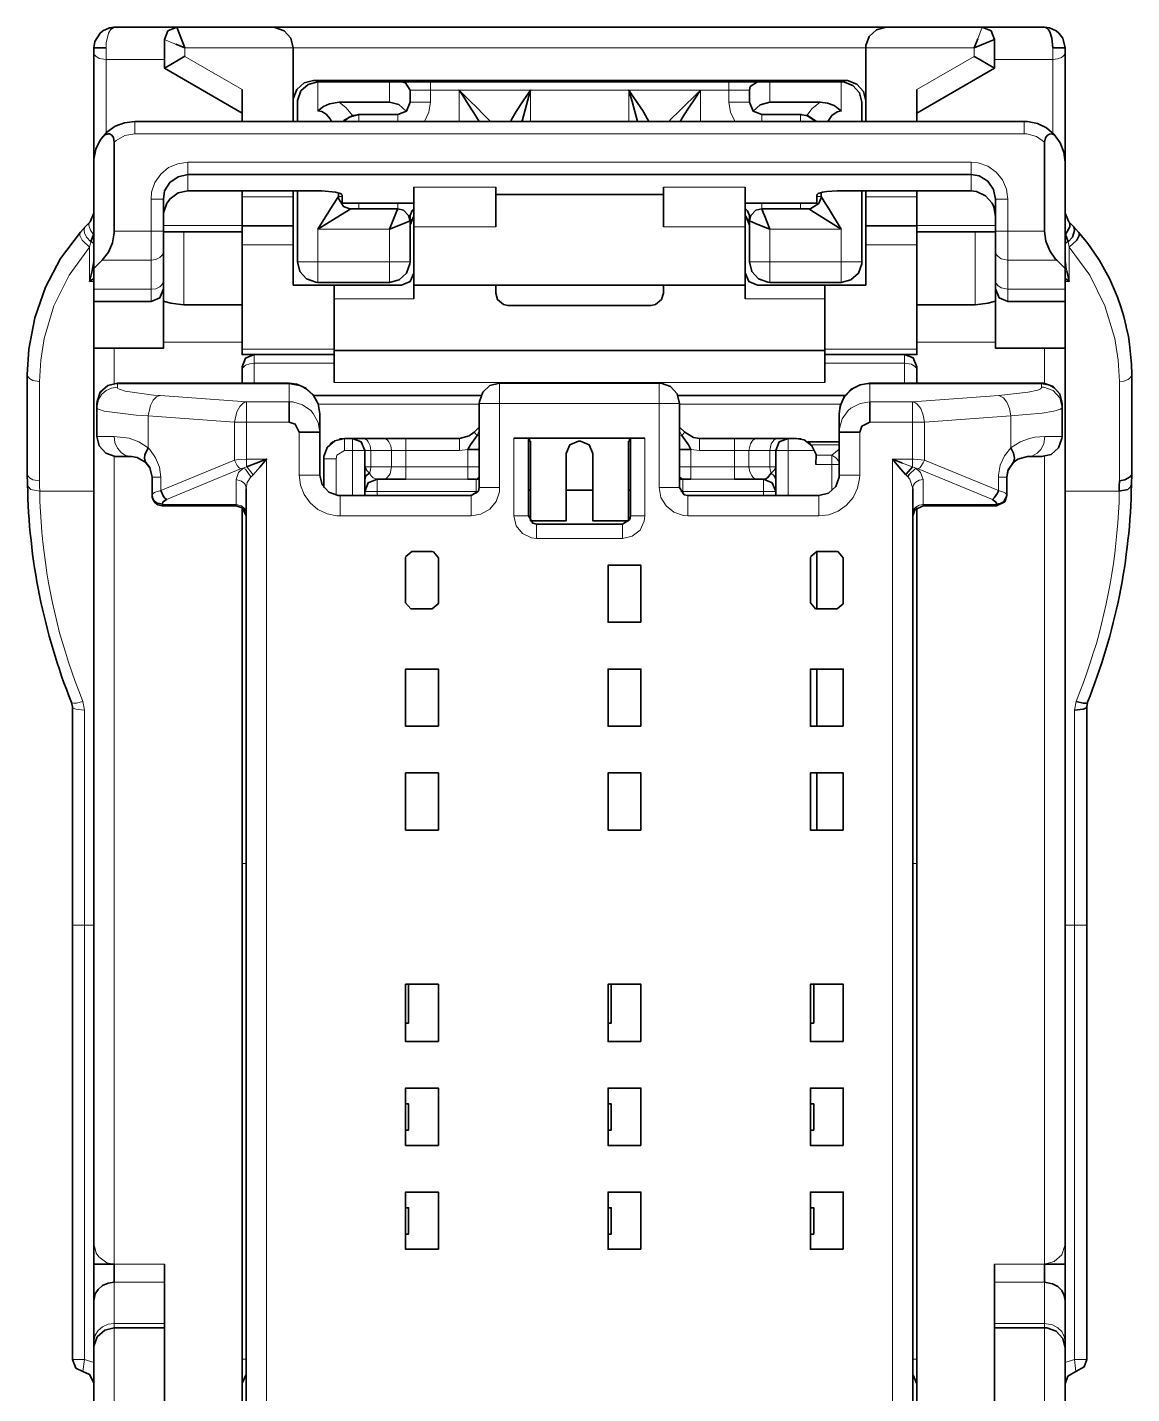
# Model space of a CAD drawing. Header units: millimetres. Extents: x 0 to 174, y 0 to 33.
# Drawn here: x 23.194 to 24.257, y 22.517 to 23.832 of the extents above; entities that cross this region are included whole.
import ezdxf

# ---------------------------------------------------------------- set-up
doc = ezdxf.new("R2010")
doc.units = ezdxf.units.MM
doc.layers.add('PDF2_형상', color=157, linetype='Continuous', true_color=0x405f80)

msp = doc.modelspace()

# ---------------------------------------------------------------- linework, layer by layer
at = {"layer": 'PDF2_형상', "color": 7, "lineweight": 35}
for points in [[(23.2776, 23.8325), (23.2731, 23.8319), (23.2668, 23.8292), (23.264, 23.8269), (23.259, 23.8189), (23.2581, 23.8128), (23.2581, 23.8104), (23.2581, 23.8083), (23.2581, 23.7028)], [(23.3456, 23.8046), (23.3407, 23.8017), (23.3322, 23.7968), (23.326, 23.7932), (23.326, 23.8207), (23.3293, 23.829), (23.3378, 23.8325), (23.2776, 23.8325), (23.2743, 23.8306)], [(23.4303, 23.8325), (23.3378, 23.8325), (23.3456, 23.8128), (23.3371, 23.8163)], [(24.1733, 23.8325), (24.1781, 23.8319), (24.1843, 23.8292), (24.1871, 23.8269), (24.1907, 23.8221), (24.1931, 23.8128), (24.1813, 23.8128), (24.1803, 23.8222), (24.1782, 23.8282), (24.1768, 23.8306), (24.1746, 23.8322), (24.1733, 23.8325), (24.1133, 23.8325), (24.0208, 23.8325), (23.4303, 23.8325), (23.4322, 23.8324), (23.4413, 23.8292), (23.4476, 23.8221), (23.45, 23.8128), (23.45, 23.7419)], [(24.0208, 23.8325), (24.0115, 23.8301), (24.0044, 23.8238), (24.0012, 23.8149), (24.0011, 23.8128), (24.0011, 23.7419)], [(24.1251, 23.8207), (24.1217, 23.829), (24.1133, 23.8325)], [(23.2581, 23.8128), (23.2699, 23.8128)], [(24.1251, 23.7932), (24.1251, 23.8207), (24.1054, 23.8128), (24.1089, 23.8213)], [(24.1931, 23.8128), (24.1931, 23.8104), (24.1931, 23.8083), (24.1931, 23.6537), (24.1965, 23.6453)], [(24.1189, 23.7968), (24.1251, 23.7932), (24.0503, 23.75)], [(24.1189, 23.7967), (24.1104, 23.8017), (24.1054, 23.8044)], [(23.326, 23.7932), (23.4007, 23.75)], [(23.4007, 23.7726), (23.4007, 23.7419)], [(24.0011, 23.7617), (23.9988, 23.7708), (23.9924, 23.7779), (23.9835, 23.7812), (23.9814, 23.7812), (23.4696, 23.7812), (23.4604, 23.779), (23.4533, 23.7726), (23.45, 23.7636), (23.45, 23.7617)], [(23.454, 23.7419), (23.454, 23.7603), (23.4542, 23.7622), (23.4574, 23.7713), (23.4644, 23.7776), (23.4737, 23.7799), (23.5426, 23.7799), (23.5544, 23.7799), (23.5821, 23.7799), (23.8694, 23.7799), (23.8969, 23.7799), (23.8899, 23.7754), (23.8892, 23.7721), (23.8892, 23.7603), (23.8926, 23.7518), (23.901, 23.7485), (23.9392, 23.7485)], [(23.5124, 23.7485), (23.5506, 23.7485), (23.5589, 23.7519), (23.5624, 23.7603), (23.5624, 23.7721), (23.5579, 23.7792), (23.5544, 23.7799)], [(23.629, 23.7419), (23.6238, 23.7503), (23.6185, 23.7585), (23.6131, 23.7668), (23.6096, 23.7721), (23.6197, 23.7621), (23.6269, 23.755), (23.6329, 23.749), (23.6399, 23.7419)], [(23.6701, 23.7419), (23.6706, 23.7436), (23.6731, 23.7531), (23.6757, 23.7626), (23.6785, 23.7721), (23.6714, 23.7617), (23.6647, 23.7515), (23.6599, 23.7431), (23.6593, 23.7419)], [(23.7814, 23.7419), (23.7789, 23.7515), (23.7763, 23.761), (23.7735, 23.7704), (23.7729, 23.7721), (23.7775, 23.7654), (23.7799, 23.7619), (23.7812, 23.76), (23.7867, 23.7517), (23.7874, 23.7504), (23.7922, 23.7419)], [(23.8117, 23.7419), (23.8142, 23.7446), (23.8208, 23.7512), (23.8278, 23.7582), (23.8349, 23.7651), (23.8419, 23.7719)], [(23.8419, 23.7721), (23.8365, 23.7637), (23.8311, 23.7556), (23.8258, 23.7472), (23.8224, 23.7419)], [(23.8969, 23.7799), (23.9088, 23.7799), (23.9776, 23.7799), (23.9797, 23.7799), (23.9886, 23.7765), (23.995, 23.7694), (23.9974, 23.7603), (23.9974, 23.7419)], [(24.0503, 23.7726), (24.0503, 23.7419)], [(23.4869, 23.7419), (23.4854, 23.7444), (23.4817, 23.7488), (23.4775, 23.7514), (23.4737, 23.7521), (23.479, 23.7562), (23.485, 23.7589), (23.4943, 23.7603), (23.5426, 23.7603), (23.5517, 23.7581), (23.5587, 23.7518)], [(23.8926, 23.7518), (23.8996, 23.7579), (23.9088, 23.7603), (23.9572, 23.7603), (23.9642, 23.7594), (23.9706, 23.7572), (23.9776, 23.7521), (23.9735, 23.7511), (23.9686, 23.7475), (23.9646, 23.7419)], [(23.5124, 23.7483), (23.5071, 23.7476), (23.4988, 23.7429), (23.4978, 23.7419)], [(23.5132, 23.7485), (23.5039, 23.7461), (23.4986, 23.7419)], [(23.9529, 23.7419), (23.945, 23.7472), (23.9383, 23.7485)], [(23.9536, 23.7419), (23.9457, 23.7472), (23.9444, 23.7476), (23.9392, 23.7483)], [(24.1931, 23.5687), (24.1379, 23.5687), (24.1296, 23.5721), (24.1261, 23.5806), (24.1261, 23.5235), (24.1931, 23.5235), (24.1931, 23.5687), (24.1931, 23.5803), (24.1931, 23.6003), (24.1931, 23.7026), (24.1918, 23.7122), (24.1883, 23.7214), (24.1826, 23.7293), (24.1751, 23.7356), (24.1664, 23.7399), (24.1568, 23.7418), (24.1537, 23.7419), (23.2974, 23.7419), (23.2876, 23.7407), (23.2786, 23.7372), (23.2707, 23.7315), (23.2643, 23.724), (23.2601, 23.7153), (23.2582, 23.7057), (23.2581, 23.7026), (23.2581, 23.6003), (23.2661, 23.6083), (23.2722, 23.6161), (23.2761, 23.625), (23.2776, 23.6347), (23.2776, 23.6363), (23.2776, 23.7218), (23.2769, 23.7263), (23.2753, 23.7286), (23.2732, 23.7299), (23.2717, 23.73), (23.2686, 23.7289), (23.2658, 23.7263)], [(24.1851, 23.7263), (24.1825, 23.7289), (24.1803, 23.7299), (24.1781, 23.7297), (24.1758, 23.7283), (24.1742, 23.7261), (24.1733, 23.7218), (24.1733, 23.6363), (24.1746, 23.6265), (24.1782, 23.6174), (24.1839, 23.6094), (24.1849, 23.6083), (24.1931, 23.6003)], [(24.1261, 23.5806), (24.1261, 23.5886), (24.1261, 23.6167), (24.1261, 23.6363), (24.1261, 23.6671), (24.1242, 23.6765), (24.1186, 23.6844), (24.1104, 23.6894), (24.1025, 23.6908), (23.3486, 23.6908), (23.3392, 23.6887), (23.3312, 23.6832), (23.3262, 23.675), (23.325, 23.6671), (23.325, 23.6363), (23.325, 23.6167), (23.325, 23.5886), (23.325, 23.5806), (23.3215, 23.5722), (23.3132, 23.5687), (23.2581, 23.5687), (23.2581, 23.5235), (23.2581, 22.7451), (23.2581, 22.7254), (23.2581, 22.6615), (23.2581, 22.6419), (23.2776, 22.6419), (23.2776, 22.6243), (23.2718, 22.6235), (23.2664, 22.6211), (23.2622, 22.6175), (23.2593, 22.6131), (23.2581, 22.6067), (23.2581, 22.6419)], [(23.5661, 23.5844), (23.5661, 23.6403), (23.5661, 23.6786)], [(23.6449, 23.6786), (23.6449, 23.6403)], [(23.8063, 23.6786), (23.8063, 23.6403)], [(23.885, 23.5844), (23.885, 23.6403), (23.885, 23.6786)], [(23.5661, 23.6632), (23.4972, 23.6632), (23.4972, 23.6706), (23.4972, 23.6708), (23.4969, 23.6712), (23.4967, 23.6717), (23.4954, 23.6725), (23.4908, 23.6739), (23.4775, 23.6751), (23.3486, 23.6751), (23.3392, 23.6732), (23.3314, 23.6675), (23.3282, 23.6632), (23.3251, 23.654), (23.325, 23.6501)], [(23.5661, 23.5957), (23.5626, 23.5879), (23.5543, 23.5844), (23.4893, 23.5844), (23.45, 23.5844), (23.45, 23.6231), (23.45, 23.6415), (23.4096, 23.6415), (23.4007, 23.6415), (23.4007, 23.6692), (23.4007, 23.6751)], [(23.45, 23.6751), (23.45, 23.6692), (23.45, 23.6415)], [(23.454, 23.6751), (23.454, 23.6067), (23.4564, 23.5974), (23.4628, 23.5903), (23.4718, 23.5871), (23.4737, 23.5869), (23.5426, 23.5869), (23.5519, 23.5893), (23.559, 23.5957), (23.5622, 23.6047), (23.5624, 23.6067), (23.5624, 23.6461), (23.5565, 23.6437), (23.5426, 23.6382), (23.549, 23.6543), (23.5506, 23.6579)], [(23.5661, 23.6576), (23.5644, 23.656), (23.5624, 23.6513), (23.5624, 23.6461), (23.561, 23.6515), (23.556, 23.6565), (23.5506, 23.6579), (23.5053, 23.6579), (23.4996, 23.6543), (23.4737, 23.6382), (23.4876, 23.6604), (23.4935, 23.6697), (23.4935, 23.6732)], [(23.4935, 23.6697), (23.4936, 23.6678), (23.4983, 23.6601), (23.5035, 23.6581), (23.5053, 23.6579)], [(23.6449, 23.6715), (23.8063, 23.6715)], [(23.9974, 23.6751), (23.9974, 23.6067), (23.9972, 23.6047), (23.994, 23.5957), (23.9869, 23.5893), (23.9776, 23.5869), (23.9088, 23.5869), (23.9068, 23.5871), (23.8978, 23.5903), (23.8914, 23.5974), (23.8892, 23.6067), (23.8892, 23.6461), (23.8892, 23.6513), (23.8872, 23.6557), (23.885, 23.6581)], [(24.1261, 23.6501), (24.1244, 23.6597), (24.1229, 23.6632), (24.1165, 23.6704), (24.1078, 23.6746), (24.1025, 23.6751), (23.9736, 23.6751), (23.9638, 23.6744), (23.9596, 23.6738), (23.9554, 23.6724), (23.9543, 23.6714), (23.9539, 23.6706), (23.9539, 23.6632), (23.885, 23.6632)], [(23.9581, 23.6697), (23.9579, 23.6678), (23.9558, 23.6628), (23.9481, 23.6581), (23.9463, 23.6579), (23.901, 23.6579), (23.8954, 23.6565), (23.8904, 23.6515), (23.8892, 23.6461), (23.8951, 23.6436), (23.9003, 23.6415), (23.9088, 23.6382), (23.9036, 23.6514), (23.9024, 23.6543), (23.901, 23.6579)], [(23.9463, 23.6579), (23.9519, 23.6543), (23.9776, 23.6382), (23.9651, 23.6583), (23.9619, 23.6633), (23.9581, 23.6697), (23.9581, 23.6733)], [(24.0503, 23.6751), (24.0503, 23.6692), (24.0503, 23.6415), (24.0503, 23.6231), (24.0503, 23.5226), (24.0503, 23.5175), (24.0415, 23.5175), (23.9618, 23.5175), (23.9618, 23.5226), (23.9618, 23.5844)], [(24.0011, 23.6751), (24.0011, 23.6692), (24.0011, 23.6415), (24.0415, 23.6415), (24.0503, 23.6415)], [(23.2578, 23.6511), (23.2581, 23.6489)], [(23.4007, 23.6415), (23.4007, 23.6231), (23.4007, 23.5226), (23.4007, 23.5175), (23.4096, 23.5175), (23.4893, 23.5175), (23.4893, 23.5226), (23.4893, 23.5844)], [(23.5661, 23.6507), (23.5624, 23.6425), (23.5624, 23.6421), (23.5639, 23.6478)], [(23.8876, 23.6478), (23.8892, 23.6421), (23.8856, 23.6506), (23.885, 23.6511)], [(23.885, 23.5963), (23.8885, 23.5879), (23.8968, 23.5844), (23.9618, 23.5844), (24.0011, 23.5844), (24.0011, 23.6231), (24.0011, 23.6415)], [(24.1931, 23.6486), (24.1933, 23.6511)], [(24.2011, 23.6406), (24.2058, 23.6354), (24.2064, 23.6346), (24.2065, 23.6322), (24.2043, 23.6275), (24.1969, 23.6208)], [(23.2581, 23.6332), (23.2578, 23.6329), (23.2551, 23.626), (23.2564, 23.6257), (23.2572, 23.6251), (23.2578, 23.6246), (23.2579, 23.6242), (23.2581, 23.6239)], [(23.4007, 23.6357), (23.3939, 23.6357), (23.3446, 23.6357), (23.325, 23.6357)], [(24.1261, 23.6357), (24.1064, 23.6357), (24.0572, 23.6357), (24.0503, 23.6357)], [(24.1931, 23.6332), (24.1933, 23.6329)], [(24.1958, 23.626), (24.1947, 23.6257), (24.1939, 23.6251), (24.1932, 23.6246), (24.1931, 23.6239)], [(24.2518, 23.5444), (24.2494, 23.554), (24.2467, 23.5635), (24.2435, 23.5728), (24.2397, 23.5818), (24.2356, 23.5908), (24.231, 23.5994), (24.2261, 23.6081), (24.2207, 23.6162), (24.215, 23.6243), (24.2089, 23.6319), (24.2058, 23.6354)], [(23.2581, 23.5906), (23.254, 23.5879), (23.2554, 23.5942), (23.2564, 23.5982), (23.2581, 23.6071)], [(23.2581, 23.6081), (23.2579, 23.6071), (23.2581, 23.6067)], [(23.2581, 23.6003), (23.2581, 23.5803), (23.2581, 23.5687)], [(24.1936, 23.6036), (24.1931, 23.6071), (24.1931, 23.6067)], [(24.1931, 23.5906), (24.1969, 23.5879), (24.1947, 23.5982)], [(23.325, 23.5806), (23.325, 23.5235), (23.2581, 23.5235)], [(23.5661, 23.571), (23.5661, 23.5844), (23.885, 23.5844), (23.885, 23.571)], [(23.8063, 23.5844), (23.8063, 23.5765), (23.8044, 23.5706), (23.7986, 23.5656), (23.7944, 23.5647), (23.6567, 23.5647), (23.6525, 23.5656), (23.6467, 23.5704), (23.6449, 23.5765), (23.6449, 23.5844)], [(23.4007, 23.5654), (23.3446, 23.5654), (23.3418, 23.5656), (23.3322, 23.5671), (23.3261, 23.5686), (23.3253, 23.5687), (23.325, 23.5687)], [(24.1261, 23.5687), (24.1257, 23.5687), (24.1243, 23.5685), (24.1189, 23.5671), (24.1064, 23.5654), (24.0503, 23.5654)], [(24.2571, 23.4026), (24.2571, 23.4982), (24.2568, 23.5081), (24.2561, 23.5178), (24.255, 23.5276), (24.2539, 23.5347), (24.2519, 23.5443), (24.2519, 23.5444)], [(23.9618, 23.5215), (23.4893, 23.5215)], [(24.1931, 23.5235), (24.1931, 22.7451), (24.1931, 22.7254), (24.1931, 22.6615), (24.1931, 22.6419), (24.1733, 22.6419), (24.1733, 22.6243), (24.181, 22.6229), (24.186, 22.6203), (24.1899, 22.6164), (24.1922, 22.6117), (24.1931, 22.6067), (24.1931, 22.6419)], [(23.4125, 23.5175), (23.4042, 23.514), (23.4007, 23.5057), (23.4007, 23.49)], [(23.4893, 23.5175), (23.4893, 23.5092), (23.4893, 23.4906)], [(23.9618, 23.5175), (23.9618, 23.5092), (23.9618, 23.4906)], [(24.0503, 23.49), (24.0503, 23.5057), (24.0468, 23.5142), (24.0385, 23.5175)], [(24.1407, 23.4276), (24.1433, 23.4225), (24.1443, 23.4178), (24.1437, 23.4147), (24.1429, 23.4136), (24.1474, 23.4168), (24.1567, 23.4192), (24.1704, 23.4192), (24.1797, 23.4214), (24.1868, 23.4278), (24.19, 23.4368), (24.1901, 23.4387), (24.1901, 23.4664), (24.1901, 23.4699), (24.1901, 23.4703), (24.1878, 23.4796), (24.1814, 23.4867), (24.1724, 23.4899), (24.1704, 23.49), (24.005, 23.49), (23.9956, 23.4883), (23.9869, 23.4837), (23.9804, 23.4767), (23.9764, 23.4678), (23.9756, 23.4604), (23.9756, 23.46), (23.9756, 23.4426), (23.9756, 23.4014), (23.9754, 23.3994), (23.9722, 23.3904), (23.9651, 23.384), (23.9558, 23.3817), (23.8299, 23.3817), (23.8264, 23.3825), (23.8219, 23.3896), (23.8219, 23.4703), (23.8197, 23.4796), (23.8133, 23.4867), (23.8043, 23.4899), (23.8024, 23.49), (23.7492, 23.49), (23.7019, 23.49), (23.6487, 23.49), (23.6394, 23.4876), (23.6324, 23.4813), (23.6292, 23.4722), (23.629, 23.4703), (23.629, 23.3896), (23.6283, 23.3861), (23.6212, 23.3817), (23.4953, 23.3817), (23.4932, 23.3818), (23.4843, 23.385), (23.4779, 23.3921), (23.4756, 23.4014), (23.4756, 23.4426), (23.4756, 23.46), (23.4756, 23.4604), (23.4739, 23.47), (23.4693, 23.4786), (23.4622, 23.4851), (23.4533, 23.489), (23.446, 23.49), (23.2807, 23.49), (23.2714, 23.4876), (23.2643, 23.4813), (23.2611, 23.4722), (23.261, 23.4703), (23.261, 23.4699), (23.261, 23.4664), (23.261, 23.4387), (23.2633, 23.4296), (23.2697, 23.4225), (23.2786, 23.4192), (23.2807, 23.4192), (23.2944, 23.4192), (23.2999, 23.4183), (23.3082, 23.4136), (23.3074, 23.4147), (23.3067, 23.4178), (23.3072, 23.4208), (23.3104, 23.4276)], [(23.4756, 23.4426), (23.4558, 23.4426), (23.4519, 23.4504), (23.446, 23.4525), (23.446, 23.4721)], [(23.4696, 23.4782), (23.6307, 23.4782)], [(23.8204, 23.4782), (23.9814, 23.4782)], [(24.005, 23.4721), (24.005, 23.4525), (23.9972, 23.4485), (23.9953, 23.4426), (23.9756, 23.4426)], [(23.629, 23.4476), (23.624, 23.4426), (23.6193, 23.4392), (23.6101, 23.4368), (23.5585, 23.4368), (23.5362, 23.4368), (23.5163, 23.4368), (23.5071, 23.4368)], [(23.9264, 23.4368), (23.9171, 23.4368), (23.8971, 23.4368), (23.8749, 23.4368), (23.841, 23.4368), (23.8353, 23.4376), (23.8271, 23.4426), (23.8219, 23.4476)], [(23.4794, 23.3896), (23.4794, 23.4171), (23.4796, 23.4192), (23.4828, 23.4281), (23.4899, 23.4344), (23.4992, 23.4368), (23.4944, 23.4363)], [(23.4882, 23.4335), (23.4854, 23.4313)], [(23.5189, 23.3817), (23.5189, 23.425), (23.5154, 23.4335), (23.5071, 23.4368), (23.4992, 23.4368)], [(23.6271, 23.4396), (23.6206, 23.4304), (23.6182, 23.4261), (23.629, 23.4261)], [(23.7885, 23.4371), (23.6625, 23.4371)], [(23.6764, 23.4371), (23.6764, 23.3621), (23.6807, 23.355), (23.6842, 23.3542), (23.7668, 23.3542), (23.7739, 23.3586), (23.7747, 23.3621), (23.7747, 23.4371)], [(23.6774, 23.434), (23.6764, 23.434)], [(23.6774, 23.4371), (23.6774, 23.434), (23.6783, 23.434), (23.6783, 23.3574), (23.7128, 23.3574), (23.7128, 23.4222), (23.7161, 23.4306), (23.7246, 23.434), (23.7265, 23.434), (23.7349, 23.4307), (23.7383, 23.4222), (23.7383, 23.3574), (23.7728, 23.3574), (23.7728, 23.434), (23.7737, 23.434)], [(23.7737, 23.4371), (23.7737, 23.434), (23.7747, 23.434)], [(23.824, 23.4396), (23.8306, 23.4304), (23.8328, 23.4261), (23.8219, 23.4261)], [(23.9531, 23.4117), (23.9535, 23.4211), (23.9493, 23.4297), (23.9417, 23.4354), (23.9342, 23.4368), (23.9264, 23.4368), (23.9179, 23.4333), (23.9146, 23.425)], [(23.9389, 23.4363), (23.9342, 23.4368)], [(23.9479, 23.4314), (23.9451, 23.4335)], [(23.9456, 23.4333), (23.9756, 23.4333)], [(23.3119, 23.4085), (23.3072, 23.4144)], [(23.4051, 23.4093), (23.4143, 23.4128), (23.4233, 23.4165), (23.4243, 23.4169), (23.4178, 23.409)], [(23.9144, 23.425), (23.9144, 23.3817)], [(24.0267, 23.4169), (24.0365, 23.4129)], [(24.0268, 23.4169), (24.0329, 23.4093), (24.0394, 23.4019), (24.0396, 23.4017), (24.0399, 23.4022), (24.046, 23.4093)], [(24.1439, 23.4144), (24.1383, 23.4065), (24.1369, 23.3994)], [(23.3082, 23.4136), (23.3118, 23.4088), (23.3142, 23.3994), (23.3142, 23.3818)], [(23.5189, 23.4093), (23.5201, 23.4065), (23.5235, 23.4033), (23.52, 23.4006), (23.5189, 23.3974)], [(23.8749, 23.3975), (23.8971, 23.3975), (23.9026, 23.3975), (23.905, 23.3979), (23.9065, 23.3987), (23.9099, 23.4033), (23.9136, 23.4069), (23.9144, 23.4088), (23.9144, 23.4093)], [(23.9099, 23.4033), (23.9131, 23.4008), (23.914, 23.3993), (23.9144, 23.3974)], [(24.0492, 23.4081), (24.0425, 23.4017), (24.0417, 23.3996)], [(24.1374, 23.4037), (24.1369, 23.3994), (24.1369, 23.3818)], [(24.1429, 23.4136), (24.1379, 23.4054), (24.1375, 23.4037)], [(23.4047, 21.3778), (23.4047, 21.5564), (23.4047, 21.5761), (23.4047, 23.3885)], [(23.5585, 23.3975), (23.5362, 23.3975), (23.5307, 23.3975), (23.5222, 23.394), (23.5189, 23.3857)], [(23.629, 23.3971), (23.6261, 23.3975), (23.6182, 23.3975)], [(23.8219, 23.3994), (23.8242, 23.3978), (23.8247, 23.3975), (23.825, 23.3975), (23.8328, 23.3975)], [(23.825, 23.3975), (23.8219, 23.3971)], [(23.9146, 23.3857), (23.911, 23.394), (23.9026, 23.3975)], [(24.0464, 23.3885), (24.0464, 21.5761), (24.0464, 21.5564), (24.0464, 21.3778)], [(23.3224, 23.3865), (23.3247, 23.3814), (23.3262, 23.3794), (23.3281, 23.3779), (23.3249, 23.3757), (23.3242, 23.3743), (23.324, 23.3733), (23.3185, 23.3747), (23.3158, 23.3771), (23.3149, 23.3786), (23.3143, 23.3801), (23.3142, 23.3818), (23.3142, 23.3817), (23.3149, 23.3781), (23.3168, 23.375), (23.3196, 23.3729), (23.324, 23.3718), (23.3949, 23.3718), (23.4007, 23.3699), (23.4047, 23.3621)], [(23.6783, 23.3869), (23.6764, 23.3868), (23.6783, 23.3868), (23.6764, 23.3868)], [(23.7747, 23.3868), (23.7728, 23.3868), (23.7747, 23.3868), (23.7728, 23.3869)], [(24.0464, 23.3621), (24.0483, 23.3679), (24.0563, 23.3718), (24.1271, 23.3718), (24.135, 23.3758), (24.1369, 23.3817), (24.1369, 23.3818), (24.134, 23.3758), (24.1308, 23.374), (24.1271, 23.3733), (24.1269, 23.3743), (24.1261, 23.3757), (24.1231, 23.3779), (24.1247, 23.3794), (24.1278, 23.3839), (24.1288, 23.3865)], [(23.4007, 22.4939), (23.4007, 23.3699)], [(23.4036, 23.3664), (23.4018, 23.369)], [(24.0503, 22.4939), (24.0503, 23.3699)], [(23.9539, 23.2726), (23.9736, 23.2726), (23.9793, 23.2775), (23.9794, 23.2786), (23.9794, 23.3218), (23.9746, 23.3276), (23.9736, 23.3278), (23.9539, 23.3278)], [(23.9539, 23.2147), (23.9539, 23.1597)], [(24.1931, 22.5265), (24.1956, 22.5338), (24.2033, 22.5383), (24.2112, 22.5428), (24.2138, 22.55), (24.2138, 22.9682), (24.2138, 23.1783), (24.2128, 23.1771), (24.2103, 23.176), (24.2019, 23.175)], [(24.2036, 23.1836), (24.2103, 23.1819), (24.2131, 23.1819), (24.2142, 23.1822), (24.2146, 23.1826), (24.2138, 23.1783)], [(23.9539, 23.1147), (23.9539, 23.0597)], [(23.5582, 22.8739), (23.5611, 22.8739), (23.5611, 22.9112)], [(23.7531, 22.8739), (23.7561, 22.8739), (23.7561, 22.9112)], [(23.9479, 22.8739), (23.951, 22.8739), (23.951, 22.9112)], [(23.5582, 22.7708), (23.5611, 22.7708), (23.5611, 22.7961), (23.5582, 22.7961)], [(23.7531, 22.7708), (23.7561, 22.7708), (23.7561, 22.7961), (23.7531, 22.7961)], [(23.9479, 22.7708), (23.951, 22.7708), (23.951, 22.7961), (23.9479, 22.7961)], [(23.5582, 22.6708), (23.5611, 22.6708), (23.5611, 22.6961), (23.5582, 22.6961)], [(23.7531, 22.6708), (23.7561, 22.6708), (23.7561, 22.6961), (23.7531, 22.6961)], [(23.9479, 22.6708), (23.951, 22.6708), (23.951, 22.6961), (23.9479, 22.6961)], [(23.326, 22.6419), (23.326, 22.6243), (23.326, 22.5847), (23.326, 22.5806), (23.2776, 22.5806), (23.2685, 22.5782), (23.2614, 22.5718), (23.2581, 22.5628), (23.2581, 22.5608), (23.2581, 21.6268), (23.2585, 21.6249), (23.2599, 21.6238), (23.2615, 21.6233), (23.2646, 21.6238), (23.2667, 21.6249), (23.2715, 21.6278), (23.276, 21.6296), (23.2776, 21.6297), (23.326, 21.6297), (23.326, 21.6496), (23.326, 22.5806)], [(24.1251, 22.6419), (24.1251, 22.6243), (24.1251, 22.5847), (24.1251, 22.5806), (24.1733, 22.5806), (24.1754, 22.5804), (24.1843, 22.5772), (24.1907, 22.5701), (24.1931, 22.5608), (24.1931, 22.5671), (24.1931, 22.6067)], [(23.2581, 22.6067), (23.2581, 22.5671), (23.2581, 22.5608)], [(24.1203, 21.6232), (24.1203, 21.6169), (24.1203, 21.4926), (24.1139, 21.4854), (24.1074, 21.4744), (24.1064, 21.4704), (24.1064, 21.6087), (24.1064, 21.6264), (24.1203, 21.6264), (24.1251, 21.6264), (24.1251, 21.6297), (24.1251, 21.6496), (24.1251, 22.5806)], [(24.1896, 21.6233), (24.1931, 21.626), (24.1931, 21.6268), (24.1931, 22.5608)], [(23.4047, 22.5354), (23.4007, 22.5272), (23.4007, 22.5265)], [(24.0503, 22.5265), (24.0468, 22.535), (24.0464, 22.5354)]]:
    msp.add_lwpolyline(points, dxfattribs=at)
at = {"layer": 'PDF2_형상', "color": 7, "lineweight": 13}
for points in [[(23.2581, 23.8083), (23.2582, 23.8069), (23.2589, 23.8057), (23.26, 23.8046), (23.2633, 23.8026), (23.2699, 23.8015), (23.2699, 23.8069), (23.2699, 23.8128), (23.27, 23.8175), (23.2722, 23.8269), (23.2743, 23.8306)], [(24.1089, 23.8213), (24.111, 23.8265), (24.1133, 23.8325)], [(23.3371, 23.8163), (23.3319, 23.8183), (23.326, 23.8207)], [(23.4007, 23.7726), (23.3456, 23.8044), (23.3456, 23.8128), (23.45, 23.8128), (24.0011, 23.8128), (24.1054, 23.8128), (24.1054, 23.8044), (24.0503, 23.7726)], [(24.1813, 23.8128), (24.1813, 23.8069), (24.1813, 23.8015), (24.1251, 23.8015)], [(23.2699, 23.7307), (23.2699, 23.8015), (23.326, 23.8015)], [(24.1813, 23.7307), (24.1813, 23.8015), (24.1858, 23.8021), (24.1896, 23.8035), (24.1911, 23.8046), (24.1922, 23.8057), (24.1931, 23.8083)], [(23.4737, 23.7799), (23.4737, 23.7521)], [(23.5426, 23.7799), (23.5426, 23.7603)], [(23.5821, 23.7799), (23.5821, 23.7785), (23.5821, 23.7721), (23.5624, 23.7721)], [(23.8419, 23.7721), (23.7729, 23.7721), (23.6785, 23.7721), (23.6096, 23.7721), (23.5821, 23.7721), (23.5821, 23.7603), (23.5624, 23.7603)], [(23.6096, 23.7419), (23.6096, 23.7721)], [(23.6785, 23.7721), (23.6785, 23.7419)], [(23.7729, 23.7419), (23.7729, 23.7721)], [(23.8892, 23.7603), (23.8694, 23.7603), (23.8694, 23.7721), (23.8419, 23.7721), (23.8419, 23.7419)], [(23.8694, 23.7799), (23.8694, 23.7785), (23.8694, 23.7721), (23.8892, 23.7721)], [(23.9088, 23.7799), (23.9088, 23.7603)], [(23.9776, 23.7799), (23.9776, 23.7521)], [(23.5071, 23.7476), (23.5008, 23.7551), (23.4943, 23.7603)], [(23.5762, 23.7419), (23.5806, 23.7507), (23.5821, 23.7603)], [(23.8694, 23.7603), (23.871, 23.7506), (23.8753, 23.7419)], [(23.9572, 23.7603), (23.9496, 23.7542), (23.9444, 23.7476)], [(23.5132, 23.7419), (23.5132, 23.7485)], [(23.5506, 23.7419), (23.5506, 23.7485)], [(23.901, 23.7419), (23.901, 23.7485)], [(23.9383, 23.7419), (23.9383, 23.7485)], [(23.2974, 23.7301), (23.2879, 23.7285), (23.2794, 23.7235), (23.2776, 23.7218)], [(24.1537, 23.7419), (24.1537, 23.7301), (23.2974, 23.7301), (23.2974, 23.7419)], [(24.1733, 23.7218), (24.1654, 23.7275), (24.1561, 23.73), (24.1537, 23.7301)], [(23.325, 23.6671), (23.3132, 23.6671), (23.3137, 23.6739), (23.3169, 23.6831), (23.3225, 23.6911), (23.33, 23.6974), (23.3389, 23.7012), (23.3486, 23.7026), (23.3486, 23.6908), (23.3486, 23.6751)], [(24.1025, 23.7026), (23.3486, 23.7026)], [(24.1025, 23.6751), (24.1025, 23.6908), (24.1025, 23.7026), (24.1092, 23.7019), (24.1185, 23.6988), (24.1265, 23.6932), (24.1326, 23.6857), (24.1367, 23.6768), (24.1379, 23.6671)], [(23.6449, 23.6786), (23.5661, 23.6786)], [(23.885, 23.6786), (23.8063, 23.6786)], [(23.3132, 23.6671), (23.3132, 23.6363), (23.2776, 23.6363)], [(23.4007, 23.6692), (23.45, 23.6692)], [(23.4972, 23.6697), (23.4935, 23.6697)], [(23.9539, 23.6697), (23.9581, 23.6697)], [(24.0011, 23.6692), (24.0503, 23.6692)], [(24.1261, 23.6671), (24.1379, 23.6671), (24.1379, 23.6363), (24.1733, 23.6363)], [(23.5132, 23.6632), (23.5132, 23.66), (23.5132, 23.6579)], [(23.5506, 23.6632), (23.5506, 23.66), (23.5506, 23.6579)], [(23.901, 23.6579), (23.901, 23.66), (23.901, 23.6632)], [(23.9383, 23.6632), (23.9383, 23.66), (23.9383, 23.6579)], [(23.2499, 23.6406), (23.2492, 23.6396), (23.2486, 23.6369), (23.2489, 23.6347), (23.251, 23.6304), (23.2551, 23.626), (23.254, 23.6208), (23.2343, 23.5939), (23.2197, 23.5643), (23.2101, 23.5328), (23.2069, 23.5121), (23.2058, 23.4914), (23.1993, 23.4925), (23.196, 23.4944), (23.195, 23.4956), (23.1943, 23.4968), (23.194, 23.4982)], [(23.2546, 23.6453), (23.2539, 23.6446), (23.2533, 23.6425), (23.2535, 23.6408), (23.2547, 23.6372), (23.2578, 23.6329)], [(23.4007, 23.6418), (23.325, 23.6418)], [(23.454, 23.6067), (23.4737, 23.6067), (23.4737, 23.6382), (23.5426, 23.6382), (23.5426, 23.6067), (23.4737, 23.6067), (23.4737, 23.5954), (23.4737, 23.5869)], [(23.6449, 23.6403), (23.5661, 23.6403)], [(23.885, 23.6403), (23.8063, 23.6403)], [(24.1261, 23.6418), (24.0503, 23.6418)], [(23.2451, 23.6354), (23.2447, 23.6346), (23.2446, 23.6322), (23.2468, 23.6275), (23.254, 23.6208), (23.254, 23.5879), (23.2581, 23.5879)], [(23.325, 23.6167), (23.324, 23.6135), (23.3229, 23.6121), (23.3215, 23.6108), (23.3176, 23.609), (23.3132, 23.6083), (23.3132, 23.6363), (23.325, 23.6363)], [(23.3446, 23.5654), (23.3446, 23.6357)], [(24.1064, 23.6357), (24.1064, 23.5654)], [(24.1261, 23.6363), (24.1379, 23.6363), (24.1379, 23.6083), (24.1849, 23.6083)], [(24.1958, 23.626), (24.1969, 23.6208), (24.2167, 23.5939), (24.2314, 23.5643), (24.2408, 23.5328), (24.2442, 23.5121), (24.2453, 23.4914), (24.2497, 23.4919), (24.2536, 23.4933), (24.255, 23.4944), (24.2561, 23.4956), (24.2568, 23.4968), (24.2571, 23.4982)], [(23.4007, 23.6231), (23.4096, 23.6231), (23.45, 23.6231)], [(24.0011, 23.6231), (24.0415, 23.6231), (24.0503, 23.6231)], [(24.1261, 23.5886), (24.1264, 23.5869), (24.1271, 23.5854), (24.1281, 23.584), (24.1314, 23.5817), (24.1379, 23.5803), (24.1379, 23.6083), (24.1314, 23.6097), (24.1281, 23.6121), (24.1271, 23.6135), (24.1264, 23.6151), (24.1261, 23.6167)], [(24.1931, 23.5879), (24.1969, 23.5879), (24.1969, 23.6208)], [(23.2661, 23.6083), (23.3132, 23.6083), (23.3132, 23.5803), (23.3176, 23.5808), (23.3215, 23.5826), (23.3229, 23.584), (23.324, 23.5854), (23.325, 23.5886)], [(23.5426, 23.5869), (23.5426, 23.5954), (23.5426, 23.6067), (23.5624, 23.6067)], [(23.9088, 23.5869), (23.9088, 23.5954), (23.9088, 23.6067), (23.8892, 23.6067)], [(23.9974, 23.6067), (23.9776, 23.6067), (23.9776, 23.5954), (23.9776, 23.5869)], [(24.1931, 23.6081), (24.1931, 23.6071)], [(24.1936, 23.6036), (24.1947, 23.5982)], [(23.3132, 23.5687), (23.3132, 23.5803), (23.2581, 23.5803)], [(24.1379, 23.5687), (24.1379, 23.5803), (24.1931, 23.5803)], [(23.5661, 23.571), (23.4893, 23.571)], [(23.9618, 23.571), (23.885, 23.571)], [(23.2776, 23.5235), (23.2776, 23.4897)], [(23.4007, 23.5293), (23.325, 23.5293)], [(23.4893, 23.5226), (23.4096, 23.5226), (23.4007, 23.5226)], [(24.0503, 23.5226), (24.0415, 23.5226), (23.9618, 23.5226)], [(24.1261, 23.5293), (24.0503, 23.5293)], [(24.1733, 23.4897), (24.1733, 23.5235)], [(23.4125, 23.5175), (23.4125, 23.5153), (23.4125, 23.5092), (23.4081, 23.5086), (23.4042, 23.5072), (23.4028, 23.5061), (23.4017, 23.505), (23.401, 23.5038), (23.4007, 23.5024)], [(23.4893, 23.5092), (23.4125, 23.5092), (23.4125, 23.49)], [(24.0385, 23.49), (24.0385, 23.5092), (23.9618, 23.5092)], [(24.0385, 23.5175), (24.0385, 23.5153), (24.0385, 23.5092), (24.0451, 23.5081), (24.0483, 23.5061), (24.0494, 23.505), (24.0501, 23.5038), (24.0503, 23.5024)], [(23.194, 23.4026), (23.1943, 23.4013), (23.195, 23.4), (23.196, 23.3987), (23.1993, 23.3969), (23.2058, 23.3958), (23.2058, 23.4914)], [(23.2807, 23.49), (23.2807, 23.4894), (23.275, 23.4886), (23.2699, 23.4863), (23.2657, 23.4825), (23.2626, 23.4776), (23.261, 23.4699)], [(23.3219, 23.4781), (23.3156, 23.4785), (23.2882, 23.4822), (23.2826, 23.484), (23.2812, 23.4849), (23.2808, 23.4854), (23.2807, 23.4858), (23.2807, 23.486), (23.275, 23.4851), (23.2699, 23.4828), (23.2657, 23.4792), (23.2626, 23.4743), (23.261, 23.4664), (23.261, 23.4662), (23.2611, 23.466), (23.2614, 23.4656), (23.2626, 23.4649), (23.2681, 23.4631), (23.2988, 23.4592), (23.3104, 23.4585), (23.3104, 23.4276), (23.3014, 23.4335), (23.2921, 23.4369), (23.2775, 23.4387)], [(23.446, 23.49), (23.446, 23.4894), (23.2807, 23.4894), (23.2807, 23.486)], [(23.4047, 23.3647), (23.4044, 23.3664), (23.4039, 23.3679), (23.4031, 23.3694), (23.4003, 23.3718), (23.3949, 23.3732), (23.3949, 23.3971), (23.4003, 23.3956), (23.4031, 23.3932), (23.4039, 23.3918), (23.4044, 23.3901), (23.4047, 23.3885), (23.4058, 23.3943), (23.4093, 23.3996), (23.4039, 23.4071), (23.4019, 23.4081), (23.4051, 23.4093), (23.4051, 23.4169), (23.3953, 23.4161), (23.3936, 23.4158), (23.3936, 23.4525), (23.3104, 23.4585), (23.3125, 23.4683), (23.3151, 23.4735), (23.3185, 23.4767), (23.3201, 23.4775), (23.3219, 23.4781), (23.4051, 23.4721), (23.4033, 23.4717), (23.4017, 23.4707), (23.3985, 23.4675), (23.3957, 23.4624), (23.3936, 23.4525), (23.4051, 23.4525), (23.4051, 23.4721), (23.446, 23.4721), (23.446, 23.4894), (23.4575, 23.4871), (23.4635, 23.4836), (23.4686, 23.479), (23.4724, 23.4733), (23.4747, 23.4668), (23.4756, 23.46)], [(23.9618, 23.4906), (23.4893, 23.4906)], [(23.629, 23.4703), (23.6487, 23.4703), (23.6487, 23.4893), (23.6487, 23.49)], [(23.8024, 23.49), (23.8024, 23.4754), (23.8024, 23.4703), (23.8219, 23.4703)], [(24.005, 23.49), (24.005, 23.4894), (23.9982, 23.4886), (23.9917, 23.4863), (23.986, 23.4824), (23.9813, 23.4774), (23.9779, 23.4714), (23.9756, 23.46)], [(24.1292, 23.4781), (24.046, 23.4721), (24.0482, 23.4714), (24.0503, 23.47), (24.054, 23.4654), (24.0564, 23.4592), (24.0575, 23.4525), (24.1407, 23.4585), (24.171, 23.4611), (24.1821, 23.4629), (24.1887, 23.465), (24.1897, 23.4657), (24.19, 23.4661), (24.1901, 23.4664), (24.1878, 23.4757), (24.1814, 23.4828), (24.1724, 23.486), (24.1704, 23.486), (24.1704, 23.4894), (24.005, 23.4894), (24.005, 23.4721), (24.046, 23.4721), (24.046, 23.4525), (24.0575, 23.4525), (24.0575, 23.4158), (24.0476, 23.4169), (24.046, 23.4169), (24.0267, 23.4169), (24.0267, 21.6101)], [(24.1736, 23.4387), (24.1638, 23.4379), (24.1588, 23.4368), (24.1496, 23.4333), (24.1493, 23.4332), (24.141, 23.4279), (24.1407, 23.4276), (24.1407, 23.4585), (24.1396, 23.4656), (24.1369, 23.4717), (24.1336, 23.4758), (24.1292, 23.4781), (24.1576, 23.4811), (24.1667, 23.4833), (24.1693, 23.4844), (24.17, 23.4851), (24.1704, 23.4857), (24.1704, 23.486)], [(24.1704, 23.49), (24.1704, 23.4894), (24.1783, 23.4878), (24.1832, 23.4847), (24.1869, 23.4806), (24.1893, 23.4754), (24.1901, 23.4699)], [(24.2453, 23.3958), (24.2453, 23.4914)], [(23.4756, 23.4426), (23.4739, 23.4522), (23.4693, 23.4607), (23.4669, 23.4635), (23.459, 23.469), (23.4497, 23.4718), (23.446, 23.4721)], [(23.474, 23.4697), (23.629, 23.4697)], [(23.6415, 23.4703), (23.6379, 23.4703)], [(23.8024, 23.3896), (23.8024, 23.4703), (23.7294, 23.4703), (23.7217, 23.4703), (23.6487, 23.4703), (23.6487, 23.3896)], [(23.8219, 23.4697), (23.9771, 23.4697)], [(24.005, 23.4721), (23.9956, 23.4704), (23.9869, 23.4658), (23.9842, 23.4635), (23.9785, 23.4556), (23.9757, 23.4463), (23.9756, 23.4426)], [(23.4243, 21.6101), (23.4243, 23.4169), (23.4051, 23.4169), (23.4051, 23.4525), (23.446, 23.4525)], [(23.4756, 23.4014), (23.4558, 23.4014), (23.4558, 23.4426)], [(23.624, 23.4426), (23.6271, 23.4396)], [(23.629, 23.4439), (23.6271, 23.4396), (23.629, 23.4401)], [(23.8271, 23.4426), (23.824, 23.4396), (23.8219, 23.4439)], [(23.9953, 23.4014), (23.9953, 23.4426)], [(24.0492, 23.4081), (24.046, 23.4093), (24.046, 23.4169), (24.046, 23.4525), (24.005, 23.4525)], [(23.261, 23.4387), (23.2775, 23.4387), (23.2783, 23.4328), (23.2807, 23.4274), (23.2842, 23.4231), (23.2886, 23.4203), (23.2944, 23.4192)], [(23.3142, 23.3994), (23.3224, 23.3994), (23.3211, 23.4092), (23.3175, 23.4182), (23.3118, 23.4262), (23.3104, 23.4276)], [(23.4992, 23.4368), (23.4992, 23.425)], [(23.5071, 23.4368), (23.5071, 23.425), (23.5189, 23.425), (23.5246, 23.425), (23.524, 23.4296), (23.5222, 23.4333), (23.521, 23.4349), (23.5194, 23.436), (23.5179, 23.4367), (23.5163, 23.4368)], [(23.5189, 23.4093), (23.5246, 23.4093), (23.5246, 23.425), (23.5446, 23.425), (23.5439, 23.4296), (23.5421, 23.4333), (23.5408, 23.4349), (23.5394, 23.436), (23.5379, 23.4367), (23.5362, 23.4368)], [(23.6101, 23.4368), (23.6101, 23.425), (23.5585, 23.425), (23.5585, 23.4368)], [(23.6625, 23.3621), (23.6625, 23.4371)], [(23.6764, 23.3868), (23.6764, 23.434)], [(23.7885, 23.3621), (23.7885, 23.4371)], [(23.824, 23.4396), (23.8219, 23.4401)], [(23.8219, 23.4093), (23.8328, 23.4093), (23.8328, 23.4261), (23.841, 23.425), (23.841, 23.4368)], [(23.8749, 23.4368), (23.8749, 23.425), (23.8887, 23.425), (23.8887, 23.4093), (23.9088, 23.4093), (23.909, 23.4061), (23.9099, 23.4033)], [(23.8971, 23.4368), (23.8956, 23.4367), (23.8939, 23.436), (23.8925, 23.4349), (23.8901, 23.4315), (23.8887, 23.425), (23.9088, 23.425), (23.9088, 23.4093), (23.9144, 23.4093)], [(23.9171, 23.4368), (23.9154, 23.4367), (23.9139, 23.436), (23.9125, 23.4349), (23.9101, 23.4315), (23.9088, 23.425), (23.9144, 23.425), (23.9264, 23.425), (23.9264, 23.4368)], [(23.9486, 23.4306), (23.9756, 23.4306)], [(24.1407, 23.4276), (24.1346, 23.42), (24.1306, 23.4111), (24.1288, 23.4015), (24.1288, 23.3994)], [(24.1567, 23.4192), (24.1615, 23.42), (24.166, 23.4224), (24.1697, 23.4262), (24.1724, 23.4314), (24.1736, 23.4387), (24.1901, 23.4387)], [(23.2776, 23.4193), (23.2776, 22.7451), (23.2776, 22.7254), (23.2776, 22.6419), (23.326, 22.6419)], [(23.3993, 23.4074), (23.3976, 23.4088), (23.396, 23.4108), (23.3936, 23.4158), (23.3224, 23.3865), (23.3172, 23.3849), (23.3154, 23.3839), (23.3143, 23.3825), (23.3142, 23.3818)], [(23.4912, 23.4171), (23.4794, 23.4171)], [(23.5071, 23.3817), (23.5071, 23.425), (23.4992, 23.425), (23.4921, 23.4206), (23.4912, 23.4171), (23.4912, 23.3821)], [(23.629, 23.3996), (23.6271, 23.3979), (23.6262, 23.3975), (23.6261, 23.3975), (23.6261, 23.3857), (23.5307, 23.3857), (23.5307, 23.3975), (23.5268, 23.3987), (23.5249, 23.4008), (23.5235, 23.4033), (23.5243, 23.4061), (23.5246, 23.4093), (23.5446, 23.4093), (23.5585, 23.4093), (23.5585, 23.3975), (23.6182, 23.3975), (23.6182, 23.4093), (23.5585, 23.4093), (23.5585, 23.425), (23.5446, 23.425), (23.5446, 23.4093), (23.5432, 23.4026), (23.5408, 23.3994), (23.5394, 23.3983), (23.5378, 23.3976), (23.5362, 23.3975)], [(23.6101, 23.425), (23.6182, 23.4261), (23.6182, 23.4093), (23.629, 23.4093)], [(23.841, 23.425), (23.8749, 23.425), (23.8749, 23.4093), (23.8328, 23.4093), (23.8328, 23.3975), (23.8749, 23.3975), (23.8749, 23.4093), (23.8887, 23.4093), (23.8894, 23.4047), (23.8913, 23.401), (23.8925, 23.3994), (23.8939, 23.3983), (23.8956, 23.3976), (23.8971, 23.3975)], [(23.9522, 23.425), (23.9264, 23.425), (23.9264, 23.3817)], [(23.9536, 23.4207), (23.9686, 23.4207), (23.9686, 23.4117), (23.9758, 23.4117)], [(23.9756, 23.4264), (23.9686, 23.4207), (23.9724, 23.4181), (23.9756, 23.4144)], [(24.1288, 23.3865), (24.0575, 23.4158), (24.0565, 23.4132), (24.0535, 23.4088), (24.0517, 23.4074), (24.1231, 23.3779)], [(24.1251, 22.6419), (24.1733, 22.6419), (24.1733, 22.7254), (24.1733, 22.7451), (24.1733, 23.4193)], [(23.3949, 23.3971), (23.3974, 23.4039), (23.4019, 23.4081), (23.3993, 23.4074), (23.3281, 23.3779)], [(23.4094, 23.3996), (23.4115, 23.4017), (23.4056, 23.409), (23.4051, 23.4093)], [(23.4115, 23.4017), (23.4178, 23.409)], [(23.4558, 23.4014), (23.4571, 23.3917), (23.4606, 23.3826), (23.4662, 23.3747), (23.4737, 23.3683), (23.4826, 23.3642), (23.4921, 23.3621), (23.4953, 23.3621), (23.4953, 23.3817)], [(23.9531, 23.4117), (23.9686, 23.4117), (23.9686, 23.3865)], [(23.9558, 23.3621), (23.9656, 23.3632), (23.9746, 23.3668), (23.9826, 23.3725), (23.9889, 23.38), (23.9932, 23.3887), (23.9951, 23.3983), (23.9953, 23.4014), (23.9756, 23.4014)], [(24.0365, 23.4129), (24.0457, 23.4094), (24.046, 23.4093)], [(24.0563, 23.3971), (24.0525, 23.3964), (24.0493, 23.3946), (24.0481, 23.3932), (24.0471, 23.3918), (24.0465, 23.3901), (24.0464, 23.3885), (24.0435, 23.3975), (24.0417, 23.3996), (24.0396, 23.4017)], [(24.0517, 23.4074), (24.0492, 23.4081), (24.0537, 23.4039), (24.0563, 23.3971), (24.0563, 23.3732), (24.0525, 23.3725), (24.0493, 23.3707), (24.0481, 23.3694), (24.0471, 23.3679), (24.0464, 23.3647)], [(23.1942, 23.3924), (23.1947, 23.3904), (23.1975, 23.3876), (23.206, 23.3858), (23.2062, 23.376), (23.2067, 23.3661), (23.2072, 23.3563), (23.2081, 23.3465), (23.209, 23.3367), (23.2101, 23.3269), (23.2114, 23.3172), (23.2128, 23.3074), (23.2144, 23.2978), (23.2162, 23.2881), (23.2182, 23.2783), (23.2204, 23.2687), (23.2226, 23.2592), (23.2251, 23.2497), (23.2278, 23.2403), (23.2307, 23.2308), (23.2336, 23.2214), (23.2368, 23.2121), (23.24, 23.2028), (23.2435, 23.1936), (23.2471, 23.1844), (23.2475, 23.1836), (23.2415, 23.1819), (23.2389, 23.1818), (23.2372, 23.1821), (23.2367, 23.1824), (23.2365, 23.1826)], [(23.2058, 23.3958), (23.2058, 23.3908), (23.206, 23.3858), (23.2581, 23.3858)], [(23.3224, 23.3994), (23.3224, 23.3865)], [(23.629, 23.3896), (23.6487, 23.3896), (23.6485, 23.3853), (23.6453, 23.3761), (23.6392, 23.3686), (23.6307, 23.3637), (23.6212, 23.3621)], [(23.8299, 23.3817), (23.8299, 23.3621), (23.8256, 23.3624), (23.8164, 23.3656), (23.8089, 23.3717), (23.804, 23.38), (23.8024, 23.3896), (23.8219, 23.3896)], [(23.825, 23.3975), (23.825, 23.3857), (23.9026, 23.3857), (23.9026, 23.3975)], [(24.1369, 23.3994), (24.1288, 23.3994), (24.1288, 23.3865), (24.1338, 23.3849), (24.1357, 23.3839), (24.1368, 23.3825), (24.1369, 23.3818)], [(23.3142, 23.3817), (23.3143, 23.38), (23.3149, 23.3785), (23.3158, 23.3769), (23.3185, 23.3746), (23.324, 23.3732), (23.324, 23.3718)], [(23.6212, 23.3817), (23.6212, 23.3621), (23.4953, 23.3621)], [(23.5307, 23.3817), (23.5307, 23.3857), (23.5189, 23.3857)], [(23.6261, 23.3835), (23.6261, 23.3857), (23.6281, 23.3857)], [(23.825, 23.3835), (23.825, 23.3857), (23.8231, 23.3857)], [(23.8299, 23.3621), (23.9558, 23.3621), (23.9558, 23.3817)], [(23.9026, 23.3817), (23.9026, 23.3857), (23.9144, 23.3857)], [(24.1271, 23.3718), (24.1271, 23.3732), (24.1308, 23.3739), (24.134, 23.3757), (24.1369, 23.3817)], [(24.1931, 23.3858), (24.2451, 23.3858), (24.2451, 23.3849), (24.2449, 23.375), (24.2444, 23.3653), (24.2438, 23.3554), (24.2429, 23.3456), (24.2419, 23.3358), (24.2408, 23.326), (24.2396, 23.3163), (24.2381, 23.3065), (24.2364, 23.2968), (24.2346, 23.2872), (24.2326, 23.2775), (24.2304, 23.2679), (24.2282, 23.2583), (24.2257, 23.2489), (24.2231, 23.2393), (24.2201, 23.23), (24.2172, 23.2206), (24.214, 23.2112), (24.2107, 23.2019), (24.2072, 23.1928), (24.2036, 23.1836), (24.2019, 23.175), (24.2019, 22.9682), (24.2019, 22.55), (24.1931, 22.5471)], [(23.3949, 23.3718), (23.3949, 23.3732), (23.324, 23.3732), (23.324, 23.3733)], [(23.4013, 23.3694), (23.4008, 23.3685), (23.4007, 23.3675)], [(23.6764, 23.3621), (23.6625, 23.3621), (23.6647, 23.3526), (23.6707, 23.3451), (23.6793, 23.341), (23.6842, 23.3404), (23.6842, 23.3542)], [(23.7668, 23.3404), (23.7763, 23.3425), (23.7838, 23.3485), (23.7879, 23.3571), (23.7885, 23.3621), (23.7747, 23.3621)], [(24.0503, 23.3675), (24.0501, 23.3685), (24.0499, 23.3694)], [(24.1271, 23.3733), (24.1271, 23.3732), (24.0563, 23.3732), (24.0563, 23.3718)], [(23.7668, 23.3542), (23.7668, 23.3404), (23.6842, 23.3404)], [(23.2374, 23.1783), (23.2374, 23.1779), (23.2376, 23.1776), (23.2382, 23.1771), (23.2408, 23.176), (23.2492, 23.175), (23.2475, 23.1836)], [(23.2492, 23.175), (23.2492, 22.9682), (23.2581, 22.9682)], [(23.4007, 23.0276), (23.4046, 23.0276)], [(24.0503, 23.0276), (24.0464, 23.0276)], [(23.2581, 22.5471), (23.2492, 22.55), (23.2492, 22.9682), (23.2374, 22.9682)], [(24.2138, 22.9682), (24.2019, 22.9682), (24.1931, 22.9682)], [(23.2581, 22.6615), (23.2603, 22.6524), (23.2628, 22.6487), (23.2707, 22.6432), (23.2776, 22.6419)], [(24.1733, 22.6419), (24.1826, 22.6442), (24.1897, 22.6506), (24.1929, 22.6596), (24.1931, 22.6615)], [(23.326, 22.5847), (23.2865, 22.5847), (23.2776, 22.5847), (23.2776, 22.6243), (23.326, 22.6243)], [(24.1733, 21.6297), (24.1733, 22.5806), (24.1733, 22.5847), (24.1733, 22.6243), (24.1251, 22.6243)], [(23.2776, 21.6297), (23.2776, 22.5806), (23.2776, 22.5847), (23.2718, 22.5839), (23.2664, 22.5815), (23.2622, 22.5779), (23.2593, 22.5735), (23.2581, 22.5671)], [(24.1251, 22.5847), (24.1646, 22.5847), (24.1733, 22.5847), (24.181, 22.5833), (24.186, 22.5806), (24.1899, 22.5768), (24.1922, 22.5721), (24.1931, 22.5671)], [(23.2476, 22.5383), (23.2492, 22.55), (23.2374, 22.55)], [(23.4007, 22.5503), (23.4046, 22.5503)], [(24.0503, 22.5503), (24.0464, 22.5503)], [(24.2138, 22.55), (24.2019, 22.55), (24.2033, 22.5383)]]:
    msp.add_lwpolyline(points, dxfattribs=at)
at = {"layer": 'PDF2_형상', "color": 7, "lineweight": 35}
msp.add_lwpolyline([(23.2581, 22.5274), (23.254, 22.5356), (23.2476, 22.5383), (23.2408, 22.5417), (23.2374, 22.55), (23.2374, 22.9682), (23.2374, 23.1783), (23.2365, 23.1826, -0.091283), (23.1942, 23.3924), (23.194, 23.4026), (23.194, 23.4982), (23.1954, 23.5226), (23.2012, 23.5529), (23.2115, 23.5822), (23.2261, 23.6099), (23.2451, 23.6354), (23.2499, 23.6406), (23.2546, 23.6453), (23.2581, 23.6537)], format="xyb", dxfattribs=at)
at = {"layer": 'PDF2_형상', "color": 7, "lineweight": 13}
msp.add_lwpolyline([(23.9088, 23.6067), (23.9776, 23.6067), (23.9776, 23.6382), (23.9088, 23.6382)], close=True, dxfattribs=at)
at = {"layer": 'PDF2_형상', "color": 7, "lineweight": 35}
for points in [[(24.1933, 23.6329), (24.1974, 23.6403), (24.1976, 23.6425), (24.1971, 23.6446), (24.1965, 23.6453), (24.2011, 23.6406), (24.2018, 23.6396), (24.2022, 23.6368), (24.2, 23.6304), (24.1958, 23.626)], [(24.2453, 23.3958), (24.2451, 23.3908), (24.2451, 23.3858), (24.2535, 23.3876), (24.2564, 23.3904), (24.2569, 23.3924), (24.2571, 23.4026), (24.2568, 23.4015), (24.2557, 23.3996), (24.2506, 23.3967)], [(23.7383, 23.3868), (23.7128, 23.3868)], [(23.5897, 23.2786), (23.5897, 23.3218), (23.5849, 23.3276), (23.5838, 23.3278), (23.5642, 23.3278), (23.5583, 23.3229), (23.5582, 23.3218), (23.5582, 23.2786), (23.5631, 23.2728), (23.5642, 23.2726), (23.5838, 23.2726), (23.5896, 23.2775)], [(23.9539, 23.2726), (23.9539, 23.3278), (23.9481, 23.3229), (23.9479, 23.3218), (23.9479, 23.2786), (23.9528, 23.2728)], [(23.7846, 23.2597), (23.7531, 23.2597), (23.7531, 23.3147), (23.7846, 23.3147)], [(23.5897, 23.1597), (23.5582, 23.1597), (23.5582, 23.2147), (23.5897, 23.2147)], [(23.7846, 23.1597), (23.7531, 23.1597), (23.7531, 23.2147), (23.7846, 23.2147)], [(23.9794, 23.1597), (23.9479, 23.1597), (23.9479, 23.2147), (23.9794, 23.2147)], [(23.5897, 23.0597), (23.5582, 23.0597), (23.5582, 23.1147), (23.5897, 23.1147)], [(23.7846, 23.0597), (23.7531, 23.0597), (23.7531, 23.1147), (23.7846, 23.1147)], [(23.9794, 23.0597), (23.9479, 23.0597), (23.9479, 23.1147), (23.9794, 23.1147)], [(23.5897, 22.8561), (23.5582, 22.8561), (23.5582, 22.9112), (23.5897, 22.9112)], [(23.7846, 22.8561), (23.7531, 22.8561), (23.7531, 22.9112), (23.7846, 22.9112)], [(23.9794, 22.8561), (23.9479, 22.8561), (23.9479, 22.9112), (23.9794, 22.9112)], [(23.5897, 22.7561), (23.5582, 22.7561), (23.5582, 22.8113), (23.5897, 22.8113)], [(23.7846, 22.7561), (23.7531, 22.7561), (23.7531, 22.8113), (23.7846, 22.8113)], [(23.9794, 22.7561), (23.9479, 22.7561), (23.9479, 22.8113), (23.9794, 22.8113)], [(23.5897, 22.6561), (23.5582, 22.6561), (23.5582, 22.7112), (23.5897, 22.7112)], [(23.7846, 22.6561), (23.7531, 22.6561), (23.7531, 22.7112), (23.7846, 22.7112)], [(23.9794, 22.6561), (23.9479, 22.6561), (23.9479, 22.7112), (23.9794, 22.7112)]]:
    msp.add_lwpolyline(points, close=True, dxfattribs=at)
msp.add_arc((23.6665, 23.4025), 0.5905, 338.1428, 359.0181, dxfattribs=at)

doc.saveas('drawing.dxf')
